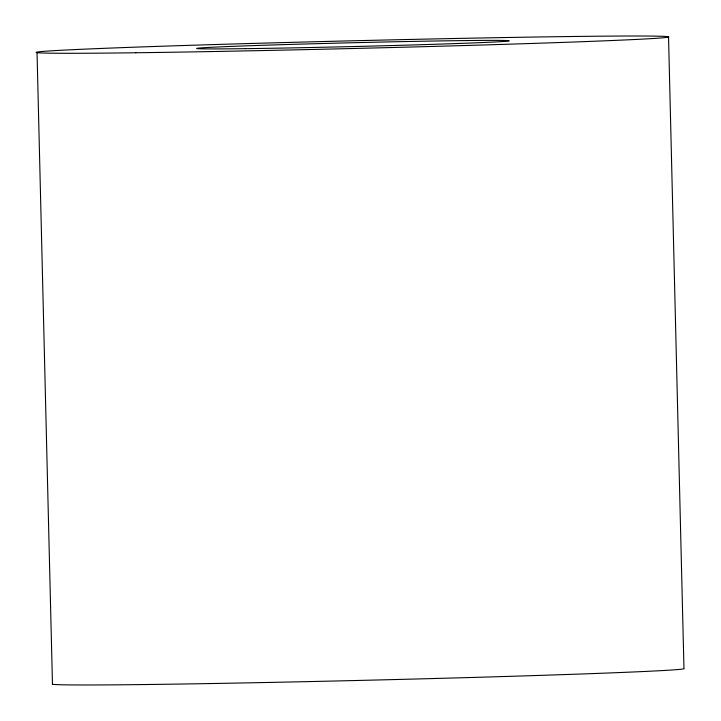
<?xml version="1.0" encoding="UTF-8"?>
<svg xmlns="http://www.w3.org/2000/svg" width="721" height="721" viewBox="0 0 721 721"><rect width="100%" height="100%" fill="white"/><g stroke="black" fill="none" stroke-linecap="round" stroke-linejoin="round"><path stroke-width="1.08" d="M668.529 36.825L683.968 668.529A315.969 3.857 -1.4 0 1 366.845 680.245A315.969 3.857 -1.4 0 1 52.561 683.923M37.032 52.471L52.471 684.175M135.818 52.759A315.969 3.857 -1.4 0 0 660.075 38.033A315.969 3.857 -1.4 0 0 262.444 43.152A315.969 3.857 -1.4 0 0 135.818 52.759M245.365 48.658A156.421 1.911 -1.4 0 0 504.916 41.376A156.421 1.911 -1.4 0 0 308.056 43.909A156.421 1.911 -1.4 0 0 245.365 48.658"/></g></svg>
